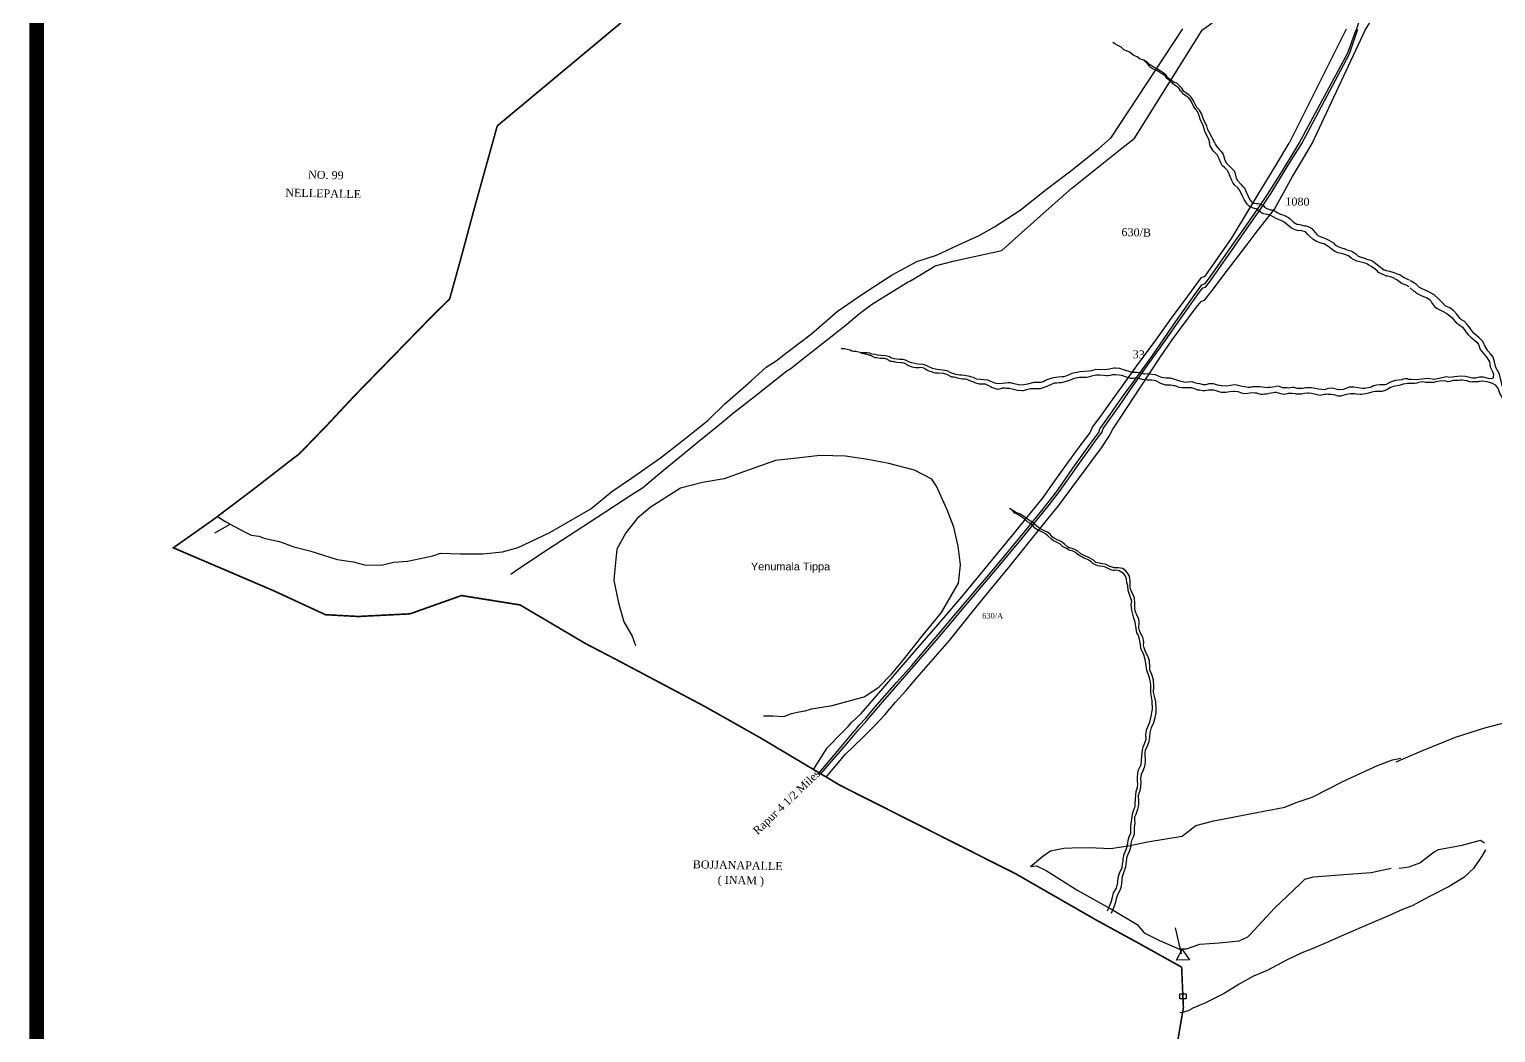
# Model space of a CAD drawing. Header units: feet. Extents: x 349593 to 350015, y 1571769 to 1572365.
# Drawn here: x 349593.1 to 349742.9, y 1571869.9 to 1571972.4 of the extents above; entities that cross this region are included whole.
import ezdxf

# ---------------------------------------------------------------- set-up
doc = ezdxf.new("R2010")
doc.units = ezdxf.units.FT
doc.header["$LTSCALE"] = 15
doc.header["$MEASUREMENT"] = 0
for name, color, linetype in [('CARTTRACK', 6, 'Continuous'), ('PLATS', 6, 'Continuous'), ('PLOTNO', 7, 'Continuous'), ('STREAM', 4, 'Continuous'), ('text', 7, 'Continuous'), ('VILLAGE BOUNDRY', 7, 'Continuous')]:
    doc.layers.add(name, color=color, linetype=linetype)
doc.styles.add('ARIAL', font='ARIAL.TTF')
doc.styles.get("Standard").update_dxf_attribs({"font": 'TIMES.TTF'})

msp = doc.modelspace()

# ---------------------------------------------------------------- linework, layer by layer
at = {"lineweight": -3, "const_width": 1.5}
msp.add_lwpolyline([(349593.84, 1572363.79), (349593.84, 1571769.79), (350013.84, 1571769.79), (350013.84, 1572363.79)], close=True, dxfattribs=at)
at = {"layer": 'CARTTRACK', "extrusion": (-3.55122e-05, 6.11968e-05, 1), "elevation": 82.8}
for points in [[(349738.95, 1572003.77), (349738.64, 1572003.11), (349738.03, 1572001.6), (349737.28, 1572000.04), (349736.22, 1571997.73), (349735.47, 1571995.93), (349734.48, 1571993.67), (349733.7, 1571991.85), (349733.11, 1571990.18), (349732.86, 1571989.32), (349732.55, 1571987.81), (349732.18, 1571985.68), (349731.8, 1571983.52), (349731.44, 1571981.7), (349731.16, 1571980.44), (349730.71, 1571979.07), (349730.1, 1571976.89), (349729.38, 1571974.71), (349728.61, 1571972.36)], [(349612.31, 1571922.62), (349613.07, 1571922.13), (349613.61, 1571921.82), (349615.05, 1571921.06), (349615.74, 1571920.7), (349616.52, 1571920.59), (349617.16, 1571920.38), (349618.65, 1571920.06), (349620.1, 1571919.53), (349621.73, 1571919.1), (349624.52, 1571918.22), (349626.17, 1571917.97), (349627.32, 1571917.68), (349629.01, 1571917.65), (349630.31, 1571917.95), (349631.71, 1571918.06), (349634.29, 1571918.61), (349635.08, 1571918.86), (349637.1, 1571918.8), (349639.41, 1571918.79), (349641.43, 1571918.99), (349643.03, 1571919.46), (349646.26, 1571920.98), (349650.43, 1571923.39), (349652.58, 1571925.16), (349654.6, 1571926.55), (349657.55, 1571928.6), (349660.16, 1571930.66), (349662.43, 1571932.46), (349664.13, 1571934.12), (349666.8, 1571936.49), (349668.35, 1571937.87), (349669.36, 1571938.53), (349670.45, 1571939.38), (349672.96, 1571941.28), (349675.61, 1571943.57), (349678.22, 1571945.36), (349681.22, 1571947.3), (349683.74, 1571948.68), (349685.73, 1571949.34), (349687.85, 1571950.32), (349690.1, 1571951.35), (349691.68, 1571952.22), (349694.29, 1571953.93), (349696.96, 1571956.05), (349699.48, 1571957.93), (349702.31, 1571960.23), (349703.51, 1571961.27)], [(349673.76, 1571896.42), (349675.63, 1571898.64), (349677.34, 1571900.69), (349677.6, 1571901), (349677.85, 1571901.3), (349678.51, 1571902.01), (349679.48, 1571903.16), (349681.68, 1571905.69), (349683.22, 1571907.39), (349684.49, 1571908.88), (349686.12, 1571910.79), (349687.72, 1571912.69), (349690.87, 1571916.43), (349692.47, 1571918.31), (349694.74, 1571921.04), (349696.37, 1571923.05), (349697.65, 1571924.68), (349698.09, 1571925.28), (349699.66, 1571927.54), (349701.58, 1571930.2), (349702.31, 1571931.21), (349702.42, 1571931.57), (349703.24, 1571932.71), (349704.64, 1571934.71), (349705.77, 1571936.26), (349707.74, 1571938.96), (349709.89, 1571942.12), (349710.68, 1571943.24), (349712.14, 1571945.3), (349712.86, 1571946.3), (349713.2, 1571946.42), (349713.54, 1571946.88), (349714.19, 1571947.82), (349715.84, 1571950.16), (349717.39, 1571952.38), (349718.56, 1571954.06), (349719.55, 1571955.51), (349721.02, 1571957.84), (349722.35, 1571960.03), (349722.79, 1571960.76)], [(349673.94, 1571896.31), (349675.9, 1571898.59), (349676.75, 1571899.6), (349677.79, 1571900.8), (349678.63, 1571901.76), (349680.23, 1571903.63), (349681.39, 1571904.98), (349683.66, 1571907.6), (349685.7, 1571909.96), (349687.71, 1571912.32), (349688.37, 1571913.11), (349689.39, 1571914.31), (349691.99, 1571917.38), (349694.38, 1571920.26), (349697.29, 1571923.85), (349698.29, 1571925.18), (349699.46, 1571926.82), (349700.34, 1571928.06), (349702.17, 1571930.59), (349702.62, 1571931.21), (349702.77, 1571931.62), (349704.39, 1571933.89), (349705.8, 1571935.92), (349707.51, 1571938.35), (349708.49, 1571939.71), (349709.54, 1571941.22), (349711.09, 1571943.39), (349712.69, 1571945.66), (349712.93, 1571945.97), (349713.23, 1571946.06), (349713.61, 1571946.58), (349715.28, 1571948.96), (349716.1, 1571950.12), (349716.92, 1571951.29), (349718.83, 1571954.02), (349719.91, 1571955.67), (349721.84, 1571958.81), (349723.07, 1571960.74)], [(349668.07, 1571902.26), (349669.01, 1571902.24), (349670.14, 1571902.16), (349670.92, 1571902.47), (349671.72, 1571902.64), (349672.33, 1571902.77), (349672.96, 1571902.95), (349675.1, 1571903.3), (349677.71, 1571904), (349678.35, 1571904.17), (349679.84, 1571905.16), (349681.15, 1571906.51), (349682.35, 1571907.92), (349684.26, 1571910.34), (349686.25, 1571912.8), (349687.99, 1571915.79), (349688.2, 1571917.67), (349687.97, 1571919.57), (349687.53, 1571921.51), (349686.83, 1571923.3), (349685.74, 1571925.72), (349685.26, 1571926.42), (349683.49, 1571927.34), (349680.88, 1571928.02), (349678.74, 1571928.45), (349676.46, 1571928.77), (349673.85, 1571928.86), (349670.88, 1571928.52), (349669.31, 1571928.34), (349666.14, 1571927.21), (349664.07, 1571926.48), (349661.84, 1571926.09), (349659.61, 1571925.51), (349656.51, 1571923.55), (349655.18, 1571922.42), (349654.02, 1571920.94), (349653.09, 1571919.28), (349652.89, 1571917.24), (349652.77, 1571916.06), (349653.27, 1571913.8), (349653.81, 1571911.84), (349654.66, 1571910.37), (349654.99, 1571909.43)], [(349732.71, 1571897.55), (349735.31, 1571898.67), (349738.76, 1571900.05), (349741.74, 1571901.02), (349744.61, 1571901.78), (349748.6, 1571902.76), (349751.98, 1571903.59), (349754.73, 1571904.03), (349760.53, 1571904.99), (349763.92, 1571905.67), (349768.6, 1571906.53), (349771.38, 1571907.04), (349775.58, 1571907.57), (349778.7, 1571907.79), (349779.17, 1571907.82), (349780.82, 1571908.77), (349782.99, 1571911.31), (349783.52, 1571911.6), (349784.23, 1571911.82), (349785.62, 1571912.95), (349786.8, 1571913.49), (349787.56, 1571913.62), (349788.6, 1571913.78), (349789.82, 1571914.49), (349790.3, 1571915.09), (349792.25, 1571916.21), (349793.89, 1571916.41), (349795.13, 1571916.72), (349797.38, 1571917.48), (349799.17, 1571917.13), (349801.65, 1571916.63), (349803.24, 1571916.33), (349803.79, 1571916.34), (349804.22, 1571916.61), (349804.68, 1571917.62), (349805.55, 1571922.02), (349806.15, 1571925.65), (349806.19, 1571925.88)], [(349612.04, 1571920.95), (349613.61, 1571921.82)], [(349695.33, 1571886.86), (349696.62, 1571887.91), (349697.38, 1571888.45), (349698.76, 1571888.72), (349699.56, 1571888.74), (349701.35, 1571888.8), (349703.53, 1571888.68), (349705.35, 1571888.95), (349707.29, 1571889.36), (349710.82, 1571889.96), (349712.23, 1571891.03), (349714.07, 1571891.51), (349718.47, 1571892.37), (349721.33, 1571892.92), (349722.49, 1571893.4), (349724.12, 1571893.93), (349727.39, 1571895.6), (349730.8, 1571897.17), (349732.33, 1571897.76), (349733.16, 1571897.91)], [(349733, 1571886.67), (349734.03, 1571886.8), (349735.11, 1571887.23), (349736.56, 1571888.35), (349737.03, 1571888.59), (349739.42, 1571889.02), (349741.29, 1571889.52), (349741.72, 1571889.26)], [(349695.33, 1571886.86), (349695.96, 1571886.91), (349696.93, 1571886.42), (349700.18, 1571884.4), (349703.78, 1571882.38), (349706.24, 1571880.92), (349706.97, 1571880.06), (349708.52, 1571879.27), (349710.48, 1571878.43), (349711.27, 1571878.42), (349712.65, 1571878.92), (349714.63, 1571879.04), (349716.66, 1571879.26), (349717.55, 1571879.65), (349717.78, 1571879.88), (349720.28, 1571882.6), (349722.93, 1571885.11), (349723.38, 1571885.55), (349724.26, 1571885.78), (349727.78, 1571886.05), (349730.14, 1571886.22), (349732.18, 1571886.67)]]:
    msp.add_lwpolyline(points, dxfattribs=at)
at = {"layer": 'CARTTRACK', "elevation": -0.98}
for points in [[(349710.87, 1571972.45), (349703.51, 1571961.27)], [(349722.79, 1571960.76), (349727.75, 1571970), (349728.61, 1571972.37)], [(349723.07, 1571960.74), (349727.92, 1571969.92), (349728.79, 1571972.41)]]:
    msp.add_lwpolyline(points, dxfattribs=at)
at = {"layer": 'CARTTRACK', "extrusion": (-3.73925e-05, -1.03569e-05, 1), "elevation": -30.33}
msp.add_lwpolyline([(349741.81, 1571888.54), (349741.43, 1571887.89), (349740.58, 1571886.64), (349739.6, 1571885.73), (349738.09, 1571884.8), (349736.11, 1571883.79), (349734.32, 1571882.83), (349733.33, 1571882.45), (349731.92, 1571881.82), (349729.83, 1571880.92), (349727.63, 1571879.98), (349725.54, 1571879.06), (349724.12, 1571878.43), (349723.07, 1571878.03), (349721.5, 1571877.26), (349719.5, 1571876.23), (349718.11, 1571875.63), (349716.66, 1571874.81), (349715.13, 1571873.86), (349713.23, 1571872.91), (349711.93, 1571872.36), (349711.46, 1571872.11), (349710.77, 1571871.9), (349710.61, 1571871.92)], dxfattribs=at)
at = {"layer": 'PLATS', "color": 0, "extrusion": (-3.55122e-05, 6.11968e-05, 1), "elevation": 82.8}
for points in [[(349712.84, 1571972.32), (349713.61, 1571972.86), (349716.16, 1571974.85), (349719.6, 1571976.12), (349720.43, 1571976.63), (349721.98, 1571978.56), (349724.69, 1571981.65), (349726.35, 1571983.63), (349727.23, 1571984.69), (349728.57, 1571986.35), (349728.96, 1571986.83), (349729.62, 1571987.97), (349729.81, 1571989.23), (349729.52, 1571990.81), (349729.15, 1571992.49), (349728.85, 1571993.93), (349728.32, 1571996.18), (349727.89, 1571998.04), (349724.58, 1571998.09), (349723.43, 1571998.09), (349720.15, 1571997.44), (349719.7, 1571997.24), (349717.8, 1571996.92), (349713.54, 1571997.87), (349709.24, 1571998.89), (349709.86, 1572000.04), (349710.88, 1572002.07), (349711.67, 1572003.6), (349711.53, 1572004.02), (349712.51, 1572005.85), (349713.5, 1572007.86), (349714.39, 1572009.66), (349715.09, 1572011.18), (349716.42, 1572013.98), (349717.35, 1572015.88), (349719.08, 1572019.53), (349720.16, 1572022.03), (349720.46, 1572024.46), (349720.66, 1572026.73), (349720.87, 1572028.86), (349720.29, 1572030.05), (349720.08, 1572030.28), (349719.16, 1572032.52), (349716.97, 1572033.95), (349717.23, 1572034.54), (349713.07, 1572036.09), (349712.15, 1572036.55), (349709.55, 1572037.61), (349706.22, 1572038.91), (349702.56, 1572038.3), (349698.79, 1572037.67), (349694.03, 1572036.22), (349693.8, 1572035.91), (349691.75, 1572035.31), (349691.47, 1572035.29)], [(349729.56, 1571972.4), (349729.95, 1571972.98), (349730.53, 1571975.08), (349731.59, 1571978.75), (349732.23, 1571981.01), (349732.76, 1571983.34), (349733.37, 1571986.09), (349733.99, 1571989.3), (349734.66, 1571991.63), (349735.21, 1571993.52), (349735.87, 1571995.65), (349736.01, 1571996.11), (349736.63, 1571997.46), (349738.03, 1572000.56), (349738.53, 1572001.61), (349738.85, 1572002.48)], [(349642.25, 1571916.71), (349642.64, 1571917), (349645.33, 1571918.8), (349650.99, 1571922.49), (349654.61, 1571924.86), (349655.71, 1571925.56), (349657.25, 1571926.85), (349661.43, 1571930.27), (349663.79, 1571932.2), (349665.01, 1571933.2), (349667.14, 1571934.89), (349670.44, 1571937.52), (349670.86, 1571937.73), (349671.62, 1571938.34), (349675.08, 1571941.07), (349676.54, 1571942.24), (349677.88, 1571943.35), (349679.09, 1571944.29), (349681.18, 1571945.59), (349682.86, 1571946.61), (349683.03, 1571946.67), (349683.44, 1571946.91), (349685.6, 1571948.25), (349687.59, 1571948.74), (349692.42, 1571949.79), (349694.11, 1571951.32), (349697.26, 1571954.12), (349699.57, 1571956.16), (349704.49, 1571960.11), (349705.9, 1571961.23)]]:
    msp.add_lwpolyline(points, dxfattribs=at)
at = {"layer": 'PLATS', "color": 0, "elevation": -0.98}
for points in [[(349712.84, 1571972.32), (349705.9, 1571961.23)], [(349727.57, 1571972.43), (349721.78, 1571960.78)], [(349724.11, 1571960.75), (349729.56, 1571972.4)]]:
    msp.add_lwpolyline(points, dxfattribs=at)
at = {"layer": 'PLOTNO', "color": 0, "extrusion": (-3.55122e-05, 6.11968e-05, 1), "elevation": 82.8}
for points in [[(349673.19, 1571896.76), (349674.58, 1571898.99), (349676.02, 1571900.45), (349676.71, 1571901.15), (349677.07, 1571901.55), (349678.04, 1571902.48), (349680.07, 1571904.81), (349683.59, 1571908.93), (349685.66, 1571911.29), (349688.32, 1571914.41), (349693.42, 1571920.58), (349696.66, 1571924.58), (349697.67, 1571926.03), (349699.23, 1571928.2), (349700.53, 1571929.98), (349701.39, 1571931.14), (349701.67, 1571931.73), (349702.44, 1571932.75), (349703.44, 1571934.18), (349705.25, 1571936.69), (349706.22, 1571938.02), (349708.14, 1571940.63), (349709.76, 1571942.9), (349711.03, 1571944.64), (349712.81, 1571947.04), (349713.17, 1571947.19), (349714.15, 1571948.54), (349715.89, 1571951.04), (349717.03, 1571952.93), (349718.52, 1571955.43), (349720.41, 1571958.5), (349721.78, 1571960.78)], [(349674.48, 1571895.99), (349676.42, 1571898.28), (349678.26, 1571900.08), (349678.76, 1571900.59), (349679.49, 1571901.29), (349680.48, 1571902.36), (349681.56, 1571903.64), (349682.61, 1571904.8), (349683.74, 1571906.13), (349685.89, 1571908.59), (349687.07, 1571909.95), (349688.81, 1571912.11), (349690.37, 1571914.06), (349693.24, 1571917.54), (349694.78, 1571919.46), (349696.85, 1571922.04), (349698.22, 1571923.7), (349700.92, 1571927.39), (349702.59, 1571929.64), (349703.38, 1571930.81), (349703.77, 1571931.54), (349704.5, 1571932.66), (349706.57, 1571935.83), (349708.54, 1571938.84), (349709.8, 1571940.66), (349712.28, 1571943.98), (349712.77, 1571944.58), (349713.15, 1571944.76), (349713.9, 1571945.73), (349715.48, 1571947.79), (349717.37, 1571950.29), (349718.29, 1571951.49), (349720.25, 1571954.04), (349722.11, 1571957.35), (349723.12, 1571959.08), (349724.11, 1571960.75)]]:
    msp.add_lwpolyline(points, dxfattribs=at)
at = {"layer": 'STREAM', "extrusion": (-3.55122e-05, 6.11968e-05, 1), "elevation": 82.8}
for points in [[(349714.17, 1571960.81), (349714.17, 1571960.81), (349713.59, 1571961.89), (349713.47, 1571962.12), (349713.34, 1571962.55), (349713.07, 1571963.05), (349712.95, 1571963.38), (349712.84, 1571963.75), (349712.61, 1571964.16), (349712.35, 1571964.42), (349712.17, 1571964.76), (349711.97, 1571965.18), (349711.76, 1571965.49), (349711.55, 1571965.68), (349711.2, 1571965.9), (349711.02, 1571966.05), (349710.81, 1571966.39), (349710.53, 1571966.68), (349710.29, 1571966.89), (349710.02, 1571966.97), (349709.66, 1571967.25), (349709.32, 1571967.54), (349709.19, 1571967.72), (349708.88, 1571967.97), (349708.4, 1571968.29), (349707.89, 1571968.56), (349707.61, 1571968.73), (349707.29, 1571969.02), (349706.93, 1571969.25), (349706.78, 1571969.28), (349706.55, 1571969.37), (349706.24, 1571969.6), (349705.91, 1571969.73), (349705.62, 1571969.94), (349705.45, 1571970.07), (349705.16, 1571970.21), (349704.88, 1571970.31), (349704.68, 1571970.5), (349704.59, 1571970.6), (349704.26, 1571970.77), (349704.01, 1571970.88), (349703.77, 1571971.06)], [(349706.93, 1571969.25), (349707.29, 1571968.88), (349707.47, 1571968.64), (349707.56, 1571968.55), (349707.77, 1571968.44), (349707.89, 1571968.37), (349708.12, 1571968.29), (349708.52, 1571968.06), (349708.63, 1571967.97), (349708.84, 1571967.85), (349708.98, 1571967.74), (349709.15, 1571967.51), (349709.43, 1571967.27), (349709.59, 1571967.14), (349709.86, 1571966.91), (349710.22, 1571966.64), (349710.32, 1571966.55), (349710.41, 1571966.47), (349710.61, 1571966.2), (349710.72, 1571966.09), (349710.78, 1571965.97), (349710.86, 1571965.87), (349711.11, 1571965.7), (349711.23, 1571965.61), (349711.31, 1571965.56), (349711.4, 1571965.47), (349711.63, 1571965.24), (349711.84, 1571964.83), (349712.04, 1571964.46), (349712.43, 1571963.91), (349712.55, 1571963.6), (349712.68, 1571963.14), (349712.91, 1571962.73), (349713.1, 1571962.04), (349713.24, 1571961.74), (349713.54, 1571961.23), (349713.61, 1571960.84)], [(349734.03, 1571946.1), (349733.7, 1571946.27), (349733.44, 1571946.36), (349733.32, 1571946.39), (349733.18, 1571946.5), (349732.76, 1571946.81), (349732.33, 1571947.03), (349732.13, 1571947.1), (349731.97, 1571947.13), (349731.84, 1571947.17), (349731.7, 1571947.19), (349731.5, 1571947.27), (349731.25, 1571947.37), (349730.89, 1571947.56), (349730.77, 1571947.7), (349730.5, 1571947.93), (349730.14, 1571948.16), (349729.9, 1571948.31), (349729.77, 1571948.42), (349729.44, 1571948.54), (349729.13, 1571948.61), (349728.68, 1571948.7), (349728.33, 1571948.87), (349728.09, 1571949.02), (349727.82, 1571949.25), (349727.66, 1571949.33), (349727.34, 1571949.43), (349727.06, 1571949.48), (349726.74, 1571949.57), (349726.46, 1571949.71), (349726.19, 1571949.86), (349725.82, 1571950.19), (349725.48, 1571950.39), (349725.34, 1571950.48), (349725.13, 1571950.53), (349724.92, 1571950.59), (349724.54, 1571950.71), (349724.17, 1571950.97), (349723.88, 1571951.23), (349723.66, 1571951.45), (349723.42, 1571951.7), (349722.92, 1571951.83), (349722.73, 1571951.82), (349722.39, 1571951.9), (349721.99, 1571952.08), (349721.26, 1571952.69), (349720.96, 1571952.86), (349720.56, 1571953.01), (349720.07, 1571953.28), (349719.84, 1571953.4), (349719.5, 1571953.49), (349719.17, 1571953.56), (349718.97, 1571953.63), (349718.81, 1571953.77), (349718.54, 1571953.96), (349718.35, 1571954.05), (349718.09, 1571954.14), (349717.94, 1571954.18), (349717.7, 1571954.31), (349717.48, 1571954.53), (349717.17, 1571955.01), (349717, 1571955.34), (349716.74, 1571955.94), (349716.52, 1571956.21), (349716.2, 1571956.48), (349716.04, 1571956.68), (349715.92, 1571956.96), (349715.56, 1571957.78), (349715.48, 1571957.98), (349715.15, 1571958.27), (349714.93, 1571958.48), (349714.77, 1571958.76), (349714.62, 1571959.18), (349714.42, 1571959.58), (349714.13, 1571959.86), (349714, 1571959.99), (349713.71, 1571960.5), (349713.61, 1571960.84)], [(349714.17, 1571960.81), (349714.19, 1571960.68), (349714.35, 1571960.45), (349714.66, 1571960.1), (349714.79, 1571959.95), (349715.01, 1571959.64), (349715.18, 1571959.05), (349715.38, 1571958.72), (349715.85, 1571958.25), (349716.15, 1571957.93), (349716.21, 1571957.76), (349716.36, 1571957.2), (349716.48, 1571956.94), (349716.86, 1571956.54), (349716.97, 1571956.41), (349717.13, 1571956.28), (349717.19, 1571956.19), (349717.29, 1571955.92), (349717.76, 1571954.97), (349718, 1571954.71), (349718.17, 1571954.63), (349718.42, 1571954.6), (349718.55, 1571954.59), (349718.74, 1571954.56), (349718.94, 1571954.52), (349719.14, 1571954.37), (349719.28, 1571954.2), (349719.48, 1571954.1), (349719.87, 1571953.96), (349720.02, 1571953.95), (349720.16, 1571953.92), (349720.29, 1571953.85), (349720.4, 1571953.78), (349720.54, 1571953.69), (349720.88, 1571953.51), (349721.31, 1571953.38), (349721.49, 1571953.27), (349721.68, 1571953.16), (349721.85, 1571953.04), (349722.22, 1571952.7), (349722.55, 1571952.51), (349722.65, 1571952.48), (349722.85, 1571952.45), (349723.34, 1571952.34), (349723.5, 1571952.32), (349723.71, 1571952.24), (349723.85, 1571952.19), (349723.98, 1571952.11), (349724.08, 1571952.04), (349724.26, 1571951.86), (349724.6, 1571951.43), (349724.7, 1571951.35), (349725.28, 1571951.11), (349725.4, 1571951.06), (349725.82, 1571950.85), (349726.3, 1571950.57), (349726.41, 1571950.45), (349726.57, 1571950.32), (349726.69, 1571950.26), (349726.82, 1571950.17), (349727.21, 1571950.03), (349727.38, 1571950), (349727.65, 1571949.88), (349728.12, 1571949.72), (349728.26, 1571949.67), (349728.38, 1571949.61), (349728.57, 1571949.46), (349728.82, 1571949.24), (349728.93, 1571949.18), (349729.45, 1571949.01), (349729.71, 1571948.92), (349729.96, 1571948.85), (349730.16, 1571948.79), (349730.3, 1571948.72), (349730.63, 1571948.49), (349731.1, 1571948.11), (349731.31, 1571947.94), (349731.47, 1571947.84), (349731.53, 1571947.81), (349731.68, 1571947.75), (349731.85, 1571947.72), (349732, 1571947.68), (349732.35, 1571947.58), (349732.74, 1571947.45), (349732.9, 1571947.38), (349733.03, 1571947.34), (349733.16, 1571947.27), (349733.34, 1571947.16), (349733.5, 1571947.05), (349733.92, 1571946.85), (349734.03, 1571946.8)], [(349790.73, 1571912.22), (349790.62, 1571911.97), (349790.4, 1571911.94), (349790.12, 1571912.05), (349789.99, 1571912.25), (349789.87, 1571912.41), (349789.68, 1571912.55), (349789.52, 1571912.61), (349789.32, 1571912.71), (349789.17, 1571912.98), (349788.93, 1571913.22), (349788.76, 1571913.34), (349788.56, 1571913.41), (349788.38, 1571913.46), (349788.22, 1571913.63), (349787.89, 1571913.99), (349787.68, 1571914.25), (349787.38, 1571914.47), (349787.13, 1571914.59), (349786.89, 1571914.69), (349786.63, 1571914.99), (349786.23, 1571915.65), (349785.94, 1571915.95), (349785.68, 1571916.12), (349785.47, 1571916.21), (349785.18, 1571916.41), (349785.1, 1571916.5), (349784.75, 1571916.76), (349784.3, 1571916.92), (349783.79, 1571917.07), (349783.22, 1571917.39), (349782.8, 1571917.6), (349782.23, 1571917.74), (349781.83, 1571917.72), (349781.47, 1571917.8), (349780.92, 1571918.03), (349780.48, 1571918.16), (349780.09, 1571918.17), (349779.66, 1571918.08), (349779.31, 1571917.98), (349778.82, 1571917.93), (349778.32, 1571917.97), (349778.01, 1571917.91), (349777.61, 1571917.84), (349777.1, 1571917.58), (349776.54, 1571917.34), (349775.97, 1571917.14), (349775.58, 1571916.9), (349775.13, 1571916.63), (349774.92, 1571916.45), (349774.26, 1571916.22), (349773.37, 1571915.87), (349772.97, 1571915.74), (349772.5, 1571915.79), (349771.75, 1571915.63), (349771.47, 1571915.59), (349770.95, 1571915.83), (349770.54, 1571916.2), (349770.26, 1571916.43), (349770.05, 1571916.59), (349769.76, 1571916.69), (349769.6, 1571916.81), (349769.3, 1571917.13), (349769.02, 1571917.3), (349768.73, 1571917.62), (349768.51, 1571917.97), (349768.17, 1571918.15), (349767.72, 1571918.38), (349767.26, 1571918.65), (349766.81, 1571919.14), (349766.55, 1571919.3), (349766.25, 1571919.5), (349765.64, 1571919.68), (349765.39, 1571919.85), (349764.94, 1571920.23), (349764.66, 1571920.47), (349764.25, 1571920.56), (349763.77, 1571920.69), (349763.5, 1571920.79), (349763.18, 1571921.02), (349762.84, 1571921.26), (349762.5, 1571921.44), (349762.24, 1571921.51), (349761.72, 1571921.69), (349761.29, 1571921.78), (349760.81, 1571921.87), (349760.43, 1571922.01), (349760.07, 1571922.17), (349759.6, 1571922.26), (349759.13, 1571922.34), (349758.77, 1571922.47), (349758.14, 1571922.88), (349757.79, 1571922.99), (349757.42, 1571923.03), (349756.97, 1571923.05), (349756.36, 1571923.3), (349755.94, 1571923.55), (349755.56, 1571923.76), (349755.03, 1571923.92), (349754.49, 1571923.97), (349754.07, 1571924.05), (349753.62, 1571924.26), (349753.26, 1571924.42), (349752.7, 1571924.47), (349752.3, 1571924.53), (349751.96, 1571924.74), (349751.52, 1571925.09), (349751.19, 1571925.28), (349750.73, 1571925.46), (349750.39, 1571925.52), (349750.04, 1571925.67), (349749.78, 1571925.89), (349749.58, 1571926.16), (349749.25, 1571926.34), (349748.91, 1571926.56), (349748.56, 1571926.79), (349748.26, 1571927.14), (349748.02, 1571927.34), (349747.65, 1571927.66), (349747.35, 1571927.88), (349747.18, 1571928.02), (349747.04, 1571928.27), (349746.82, 1571928.95), (349746.63, 1571929.53), (349746.38, 1571929.98), (349746.02, 1571930.52), (349745.88, 1571930.85), (349745.71, 1571931.63), (349745.38, 1571932.32), (349745.07, 1571932.69), (349744.97, 1571932.96), (349744.78, 1571933.65), (349744.57, 1571934.16), (349744.3, 1571934.6), (349743.99, 1571934.9), (349743.75, 1571935.34), (349743.56, 1571935.91), (349743.34, 1571936.67), (349743.24, 1571937.16), (349743.04, 1571937.55), (349742.88, 1571937.85), (349742.74, 1571938.41), (349742.61, 1571938.89), (349742.32, 1571939.24), (349742.05, 1571939.56), (349741.75, 1571940.07), (349741.55, 1571940.49), (349741.17, 1571940.86), (349740.65, 1571941.31), (349740.41, 1571941.59), (349740.26, 1571941.86), (349739.94, 1571942.24), (349739.63, 1571942.58), (349739.37, 1571942.73), (349739.24, 1571942.86), (349738.86, 1571943.33), (349738.6, 1571943.65), (349738.17, 1571943.94), (349737.69, 1571944.16), (349737.41, 1571944.45), (349736.97, 1571944.91), (349736.58, 1571945.27), (349735.89, 1571945.66), (349735.4, 1571945.84), (349735.08, 1571946.01), (349734.77, 1571946.33), (349734.22, 1571946.66), (349734.11, 1571946.71)], [(349734.11, 1571946), (349734.51, 1571945.66), (349734.59, 1571945.61), (349734.77, 1571945.43), (349735.23, 1571945.21), (349735.65, 1571945.04), (349735.79, 1571945.01), (349736.15, 1571944.77), (349736.3, 1571944.49), (349736.61, 1571944.08), (349736.89, 1571943.86), (349737.44, 1571943.61), (349737.88, 1571943.38), (349738.37, 1571942.94), (349738.85, 1571942.38), (349739.11, 1571942.23), (349739.47, 1571941.97), (349740, 1571941.21), (349740.32, 1571940.93), (349740.92, 1571940.42), (349741.09, 1571940.18), (349741.28, 1571939.7), (349741.96, 1571938.88), (349742.21, 1571938.43), (349742.31, 1571937.91), (349742.54, 1571937.42), (349742.63, 1571937.16), (349742.6, 1571936.83), (349742.55, 1571936.72), (349742.41, 1571936.69), (349742.08, 1571936.72), (349741.61, 1571936.84), (349741.22, 1571936.85), (349740.78, 1571936.74), (349740.49, 1571936.77), (349739.78, 1571936.92), (349739.27, 1571936.97), (349738.66, 1571936.88), (349738.18, 1571936.82), (349737.81, 1571936.9), (349737.09, 1571936.72), (349736.57, 1571936.63), (349735.93, 1571936.72), (349735.32, 1571936.66), (349734.82, 1571936.59), (349734.23, 1571936.61), (349733.9, 1571936.61)], [(349733.89, 1571936.67), (349733.57, 1571936.68), (349733.4, 1571936.64), (349733.26, 1571936.57), (349732.95, 1571936.54), (349732.6, 1571936.5), (349732.12, 1571936.36), (349731.76, 1571936.18), (349731.7, 1571936.12), (349731.54, 1571936.07), (349731.44, 1571936.06), (349731.04, 1571936.06), (349730.7, 1571936.03), (349730.55, 1571936.02), (349730.39, 1571935.96), (349730.2, 1571935.88), (349730.01, 1571935.81), (349729.83, 1571935.77), (349729.62, 1571935.73), (349729.48, 1571935.71), (349729.24, 1571935.69), (349728.8, 1571935.76), (349728.37, 1571935.84), (349728.1, 1571935.85), (349727.9, 1571935.82), (349727.33, 1571935.61), (349726.8, 1571935.57), (349726.55, 1571935.62), (349726.33, 1571935.7), (349726.01, 1571935.72), (349725.83, 1571935.71), (349725.64, 1571935.65), (349725.37, 1571935.57), (349725.1, 1571935.59), (349724.8, 1571935.62), (349724.03, 1571935.77), (349723.72, 1571935.77), (349723.46, 1571935.77), (349723.14, 1571935.69), (349722.79, 1571935.69), (349722.59, 1571935.71), (349722.29, 1571935.79), (349722.09, 1571935.81), (349721.87, 1571935.77), (349721.73, 1571935.74), (349721.54, 1571935.75), (349721.09, 1571935.78), (349720.77, 1571935.89), (349720.62, 1571935.92), (349720.31, 1571935.88), (349720.07, 1571935.82), (349719.81, 1571935.8), (349719.64, 1571935.8), (349719.51, 1571935.78), (349719.27, 1571935.79), (349718.81, 1571935.86), (349718.68, 1571935.88), (349718.24, 1571935.88), (349717.97, 1571935.86), (349717.82, 1571935.81), (349717.58, 1571935.79), (349716.95, 1571935.89), (349716.42, 1571936.05), (349716.16, 1571936.06), (349715.76, 1571936.01), (349715.39, 1571935.94), (349714.85, 1571935.96), (349714.45, 1571936.03), (349714.02, 1571936.18), (349713.57, 1571936.19), (349713.25, 1571936.08), (349713.02, 1571936.06), (349712.63, 1571936.16), (349712.38, 1571936.22), (349712.12, 1571936.29), (349711.85, 1571936.37), (349711.38, 1571936.33), (349711.24, 1571936.3), (349710.99, 1571936.35), (349710.6, 1571936.45), (349710, 1571936.66), (349709.63, 1571936.74), (349709.46, 1571936.74), (349709.16, 1571936.76), (349708.96, 1571936.79), (349708.72, 1571936.83), (349708.11, 1571937.08), (349707.75, 1571937.13), (349707.26, 1571937.2), (349706.99, 1571937.15), (349706.62, 1571937.27), (349706.22, 1571937.33), (349705.76, 1571937.33), (349705.43, 1571937.45), (349704.83, 1571937.62), (349704.46, 1571937.74), (349704.03, 1571937.77), (349703.86, 1571937.77), (349703.41, 1571937.68), (349703.16, 1571937.63), (349702.86, 1571937.62), (349702.01, 1571937.64), (349701.59, 1571937.51), (349701.27, 1571937.48), (349700.42, 1571937.4), (349699.58, 1571937.23), (349699.11, 1571937.04), (349698.94, 1571936.96), (349698.7, 1571936.9), (349698.54, 1571936.88), (349698.18, 1571936.85), (349697.71, 1571936.79), (349697.22, 1571936.64), (349697.01, 1571936.6), (349696.86, 1571936.52), (349696.71, 1571936.43), (349696.42, 1571936.31), (349696.08, 1571936.31), (349695.68, 1571936.3), (349695.05, 1571936.13), (349694.68, 1571936.07), (349694.24, 1571936.04), (349693.54, 1571936.2), (349693.3, 1571936.27), (349693.05, 1571936.29), (349692.84, 1571936.26), (349692.8, 1571936.26), (349692.12, 1571936.19), (349691.79, 1571936.2), (349691.3, 1571936.42), (349690.97, 1571936.56), (349690.62, 1571936.58), (349690.19, 1571936.62), (349689.83, 1571936.66), (349689.59, 1571936.79), (349689.15, 1571936.93), (349688.6, 1571937.02), (349688.34, 1571937.06), (349688.1, 1571937.07), (349687.91, 1571937.1), (349687.72, 1571937.13), (349687.6, 1571937.18), (349687.21, 1571937.31), (349686.84, 1571937.49), (349686.37, 1571937.58), (349685.8, 1571937.65), (349685.35, 1571937.73), (349684.75, 1571938.02), (349684.52, 1571938.12), (349684.35, 1571938.16), (349683.84, 1571938.2), (349683.53, 1571938.24), (349683.22, 1571938.32), (349682.97, 1571938.4), (349682.56, 1571938.59), (349682.3, 1571938.65), (349681.95, 1571938.66), (349681.69, 1571938.68), (349681.42, 1571938.74), (349681.08, 1571938.84), (349680.93, 1571938.93), (349680.53, 1571939.05), (349680.08, 1571939.08), (349679.72, 1571939.12), (349679.49, 1571939.16), (349679.15, 1571939.21), (349678.93, 1571939.3), (349678.64, 1571939.34), (349678.48, 1571939.34), (349678.2, 1571939.36), (349677.96, 1571939.37), (349677.65, 1571939.46), (349677.5, 1571939.47), (349677.26, 1571939.49), (349677.11, 1571939.53), (349676.94, 1571939.6), (349676.62, 1571939.7), (349676.35, 1571939.75), (349676.1, 1571939.75), (349676.02, 1571939.76)], [(349677.96, 1571939.37), (349678.11, 1571939.31), (349678.41, 1571939.25), (349678.53, 1571939.24), (349678.69, 1571939.22), (349678.91, 1571939.11), (349679, 1571939.1), (349679.25, 1571938.97), (349679.37, 1571938.9), (349679.43, 1571938.88), (349679.49, 1571938.86), (349679.57, 1571938.86), (349680.01, 1571938.8), (349680.1, 1571938.81), (349680.25, 1571938.8), (349680.34, 1571938.8), (349680.42, 1571938.79), (349680.49, 1571938.78), (349680.66, 1571938.72), (349680.99, 1571938.52), (349681.05, 1571938.5), (349681.15, 1571938.49), (349681.23, 1571938.48), (349681.36, 1571938.45), (349681.46, 1571938.44), (349681.57, 1571938.42), (349681.69, 1571938.4), (349682.11, 1571938.37), (349682.21, 1571938.36), (349682.39, 1571938.33), (349682.77, 1571938.13), (349682.87, 1571938.06), (349683.14, 1571937.94), (349683.23, 1571937.91), (349683.42, 1571937.87), (349683.62, 1571937.86), (349683.75, 1571937.85), (349683.85, 1571937.85), (349683.96, 1571937.86), (349684.15, 1571937.87), (349684.45, 1571937.81), (349684.55, 1571937.74), (349684.66, 1571937.66), (349684.84, 1571937.57), (349684.89, 1571937.53), (349685.06, 1571937.48), (349685.34, 1571937.39), (349685.45, 1571937.35), (349685.61, 1571937.31), (349685.72, 1571937.3), (349685.96, 1571937.3), (349686.42, 1571937.25), (349686.53, 1571937.22), (349686.65, 1571937.2), (349686.75, 1571937.17), (349686.91, 1571937.08), (349687.29, 1571936.9), (349687.39, 1571936.88), (349687.53, 1571936.88), (349687.67, 1571936.85), (349687.76, 1571936.81), (349687.86, 1571936.78), (349688.01, 1571936.74), (349688.4, 1571936.69), (349688.54, 1571936.69), (349688.68, 1571936.68), (349688.81, 1571936.65), (349688.92, 1571936.63), (349689.05, 1571936.56), (349689.58, 1571936.33), (349689.63, 1571936.32), (349689.86, 1571936.24), (349690, 1571936.2), (349690.1, 1571936.18), (349690.36, 1571936.17), (349690.59, 1571936.17), (349690.72, 1571936.16), (349690.86, 1571936.12), (349691.25, 1571935.91), (349691.36, 1571935.84), (349691.44, 1571935.81), (349691.58, 1571935.76), (349691.85, 1571935.65), (349691.95, 1571935.62), (349692.2, 1571935.65), (349692.4, 1571935.73), (349692.47, 1571935.75), (349692.62, 1571935.76), (349692.76, 1571935.75), (349692.9, 1571935.74), (349693, 1571935.73), (349693.1, 1571935.72), (349693.2, 1571935.72), (349694.03, 1571935.54), (349694.51, 1571935.51), (349694.62, 1571935.51), (349694.84, 1571935.57), (349695.33, 1571935.7), (349695.45, 1571935.71), (349695.6, 1571935.71), (349695.75, 1571935.7), (349696.37, 1571935.71), (349697.06, 1571935.94), (349697.56, 1571936.19), (349697.84, 1571936.28), (349698.05, 1571936.29), (349698.26, 1571936.3), (349698.38, 1571936.3), (349698.48, 1571936.31), (349698.65, 1571936.33), (349699.27, 1571936.5), (349699.85, 1571936.77), (349700.34, 1571936.85), (349700.55, 1571936.86), (349700.84, 1571936.85), (349700.99, 1571936.85), (349701.09, 1571936.84), (349701.51, 1571936.96), (349701.61, 1571936.99), (349701.76, 1571937.02), (349702.01, 1571937.09), (349702.21, 1571937.11), (349702.46, 1571937.11), (349703.11, 1571937.04), (349703.27, 1571937.02), (349703.51, 1571937.06), (349703.75, 1571937.13), (349704.05, 1571937.14), (349704.64, 1571937.05), (349705.11, 1571936.88), (349705.57, 1571936.76), (349705.7, 1571936.76), (349705.86, 1571936.77), (349706.05, 1571936.79), (349706.21, 1571936.79), (349706.39, 1571936.75), (349706.73, 1571936.66), (349707.26, 1571936.59), (349707.46, 1571936.59), (349707.6, 1571936.59), (349707.75, 1571936.57), (349707.99, 1571936.54), (349708.1, 1571936.52), (349708.18, 1571936.49), (349708.54, 1571936.28), (349708.58, 1571936.25), (349708.93, 1571936.14), (349709.03, 1571936.11), (349709.11, 1571936.09), (349709.37, 1571936.07), (349709.51, 1571936.09), (349709.67, 1571936.08), (349709.81, 1571936.04), (349709.99, 1571936.02), (349710.09, 1571936), (349710.28, 1571935.94), (349710.36, 1571935.9), (349710.5, 1571935.85), (349710.82, 1571935.8), (349710.92, 1571935.79), (349711.26, 1571935.81), (349711.36, 1571935.81), (349711.5, 1571935.81), (349711.61, 1571935.81), (349711.74, 1571935.79), (349711.83, 1571935.77), (349711.99, 1571935.72), (349712.4, 1571935.57), (349712.51, 1571935.56), (349712.65, 1571935.55), (349712.79, 1571935.52), (349712.9, 1571935.5), (349713.19, 1571935.48), (349713.54, 1571935.57), (349713.66, 1571935.57), (349713.89, 1571935.57), (349714.03, 1571935.56), (349714.28, 1571935.49), (349714.47, 1571935.44), (349714.69, 1571935.37), (349714.81, 1571935.34), (349715.05, 1571935.32), (349715.3, 1571935.33), (349715.71, 1571935.39), (349716.11, 1571935.44), (349716.2, 1571935.43), (349716.51, 1571935.38), (349716.88, 1571935.24), (349717.12, 1571935.19), (349717.55, 1571935.22), (349717.76, 1571935.26), (349717.94, 1571935.29), (349718.28, 1571935.27), (349718.44, 1571935.27), (349718.75, 1571935.14), (349718.87, 1571935.12), (349719.07, 1571935.13), (349719.27, 1571935.14), (349719.44, 1571935.17), (349719.71, 1571935.23), (349720.13, 1571935.3), (349720.28, 1571935.32), (349720.44, 1571935.31), (349720.55, 1571935.28), (349721.03, 1571935.14), (349721.3, 1571935.13), (349721.43, 1571935.15), (349721.58, 1571935.19), (349721.7, 1571935.22), (349721.86, 1571935.22), (349722.05, 1571935.22), (349722.39, 1571935.18), (349722.49, 1571935.15), (349722.75, 1571935.15), (349722.94, 1571935.16), (349723.01, 1571935.15), (349723.17, 1571935.19), (349723.33, 1571935.22), (349723.63, 1571935.26), (349723.82, 1571935.24), (349724.03, 1571935.22), (349724.32, 1571935.16), (349724.48, 1571935.13), (349724.58, 1571935.09), (349724.92, 1571935.03), (349725.2, 1571935.07), (349725.36, 1571935.12), (349725.47, 1571935.13), (349725.58, 1571935.14), (349725.76, 1571935.13), (349726.06, 1571935.12), (349726.33, 1571935.08), (349726.54, 1571935.03), (349726.64, 1571934.98), (349726.76, 1571934.95), (349726.9, 1571934.95), (349727, 1571934.95), (349727.09, 1571934.96), (349727.16, 1571934.97), (349727.67, 1571935.11), (349727.81, 1571935.14), (349727.98, 1571935.18), (349728.15, 1571935.19), (349728.3, 1571935.18), (349728.4, 1571935.18), (349728.48, 1571935.18), (349728.6, 1571935.17), (349729.02, 1571935.11), (349729.16, 1571935.11), (349729.34, 1571935.14), (349729.55, 1571935.18), (349729.89, 1571935.26), (349730.25, 1571935.35), (349730.53, 1571935.41), (349730.77, 1571935.44), (349730.91, 1571935.43), (349731.08, 1571935.41), (349731.21, 1571935.42), (349731.29, 1571935.44), (349731.46, 1571935.48), (349731.73, 1571935.61), (349731.83, 1571935.67), (349732.13, 1571935.82), (349732.26, 1571935.88), (349732.43, 1571935.94), (349732.81, 1571936.02), (349732.99, 1571936.05), (349733.12, 1571936.08), (349733.44, 1571936.16), (349733.67, 1571936.2), (349733.85, 1571936.24), (349733.9, 1571936.24)], [(349733.85, 1571936.24), (349734.59, 1571936.25), (349734.85, 1571936.28), (349735.01, 1571936.33), (349735.19, 1571936.37), (349735.37, 1571936.41), (349735.74, 1571936.35), (349736.32, 1571936.33), (349736.46, 1571936.33), (349736.62, 1571936.36), (349736.79, 1571936.41), (349736.94, 1571936.45), (349737.34, 1571936.53), (349737.73, 1571936.49), (349737.92, 1571936.43), (349738.02, 1571936.42), (349738.21, 1571936.45), (349738.54, 1571936.54), (349738.81, 1571936.56), (349739.08, 1571936.56), (349739.24, 1571936.57), (349739.45, 1571936.59), (349739.86, 1571936.52), (349740.3, 1571936.39), (349740.49, 1571936.41), (349740.92, 1571936.42), (349741.15, 1571936.43), (349741.22, 1571936.46), (349741.51, 1571936.49), (349741.94, 1571936.42), (349742.18, 1571936.33), (349742.51, 1571936.25), (349742.79, 1571936.09), (349743.1, 1571935.67), (349743.28, 1571935.14), (349743.51, 1571934.76), (349743.81, 1571934.39), (349744, 1571934.18), (349744.06, 1571933.95), (349744.22, 1571933.27), (349744.55, 1571932.63), (349744.84, 1571932.26), (349745.07, 1571931.91), (349745.24, 1571931.41), (349745.33, 1571930.77), (349745.49, 1571930.41), (349745.88, 1571929.76), (349746.09, 1571929.41), (349746.25, 1571928.78), (349746.42, 1571928.29), (349746.57, 1571927.94), (349746.78, 1571927.69), (349747.09, 1571927.42), (349747.51, 1571927.16), (349747.68, 1571926.97), (349747.93, 1571926.63), (349748.26, 1571926.33), (349748.64, 1571926.13), (349748.88, 1571926.01), (349749.27, 1571925.63), (349749.57, 1571925.38), (349749.78, 1571925.3), (349750.11, 1571925.16), (349750.53, 1571925.03), (349750.94, 1571924.88), (349751.27, 1571924.64), (349751.7, 1571924.27), (349751.93, 1571924.15), (349752.22, 1571924.12), (349752.59, 1571924.06), (349752.85, 1571924.01), (349752.96, 1571923.98), (349753.36, 1571923.84), (349753.68, 1571923.7), (349754.01, 1571923.55), (349754.13, 1571923.54), (349754.35, 1571923.52), (349754.58, 1571923.51), (349754.98, 1571923.46), (349755.36, 1571923.35), (349755.52, 1571923.23), (349755.86, 1571922.94), (349756.27, 1571922.7), (349756.7, 1571922.62), (349757.16, 1571922.65), (349757.54, 1571922.58), (349758.08, 1571922.33), (349758.51, 1571922.05), (349758.79, 1571921.93), (349758.91, 1571921.92), (349759.27, 1571921.84), (349759.5, 1571921.79), (349759.8, 1571921.76), (349760.15, 1571921.61), (349760.56, 1571921.43), (349761.08, 1571921.32), (349761.64, 1571921.17), (349762.3, 1571920.94), (349762.6, 1571920.78), (349762.78, 1571920.61), (349763.15, 1571920.42), (349763.49, 1571920.28), (349763.96, 1571920.18), (349764.39, 1571919.98), (349764.61, 1571919.73), (349765.01, 1571919.41), (349765.45, 1571919.24), (349765.82, 1571919.08), (349766.18, 1571918.92), (349766.65, 1571918.45), (349766.93, 1571918.19), (349767.16, 1571918.08), (349767.55, 1571917.89), (349767.94, 1571917.62), (349768.23, 1571917.26), (349768.43, 1571917.02), (349768.81, 1571916.79), (349768.98, 1571916.52), (349769.17, 1571916.31), (349769.37, 1571916.14), (349769.66, 1571916.05), (349769.94, 1571915.88), (349770.16, 1571915.64), (349770.42, 1571915.35), (349770.67, 1571915.17), (349770.98, 1571914.97), (349771.47, 1571914.89), (349771.66, 1571914.93), (349771.87, 1571915.03), (349772.09, 1571915.1), (349772.32, 1571915.14), (349772.67, 1571915.15), (349773.05, 1571915.11), (349773.51, 1571915.39), (349774.76, 1571915.84), (349775.07, 1571915.96), (349775.51, 1571916.23), (349775.93, 1571916.55), (349776.72, 1571916.94), (349777.48, 1571917.23), (349778.01, 1571917.47), (349778.8, 1571917.44), (349779.38, 1571917.43), (349779.91, 1571917.56), (349780.42, 1571917.51), (349781.14, 1571917.33), (349781.7, 1571917.15), (349782.26, 1571917.11), (349782.52, 1571917.07), (349782.9, 1571916.9), (349783.31, 1571916.64), (349783.74, 1571916.5), (349784.11, 1571916.45), (349784.61, 1571916.07), (349784.92, 1571915.9), (349785.51, 1571915.63), (349785.99, 1571915.21), (349786.18, 1571914.97), (349786.42, 1571914.62), (349786.68, 1571914.39), (349786.94, 1571914.26), (349787.26, 1571914.15), (349787.61, 1571913.9), (349787.92, 1571913.56), (349788.09, 1571913.37), (349788.42, 1571913.23), (349788.81, 1571913.01), (349789.08, 1571912.72), (349789.25, 1571912.51), (349789.61, 1571912.33), (349789.91, 1571912.06), (349790.07, 1571911.88), (349790.34, 1571911.76), (349790.71, 1571911.7), (349791.03, 1571911.6)], [(349703.61, 1571882.08), (349703.92, 1571882.81), (349704.07, 1571883.24), (349704.15, 1571883.67), (349704.25, 1571883.97), (349704.51, 1571884.44), (349704.63, 1571884.83), (349704.66, 1571885.1), (349704.73, 1571885.83), (349704.92, 1571886.33), (349705.07, 1571886.81), (349705.15, 1571887.36), (349705.21, 1571887.86), (349705.32, 1571888.1), (349705.5, 1571888.49), (349705.62, 1571888.95), (349705.64, 1571889.2), (349705.72, 1571889.59), (349705.8, 1571889.75), (349705.86, 1571889.87), (349705.96, 1571890.2), (349705.97, 1571890.65), (349705.95, 1571890.87), (349706.02, 1571891.23), (349706, 1571891.64), (349706.01, 1571891.93), (349706.14, 1571892.19), (349706.21, 1571892.44), (349706.31, 1571892.7), (349706.37, 1571892.99), (349706.42, 1571893.25), (349706.4, 1571893.52), (349706.38, 1571894.05), (349706.44, 1571894.34), (349706.54, 1571894.61), (349706.63, 1571894.95), (349706.64, 1571895.45), (349706.6, 1571895.85), (349706.67, 1571896.28), (349706.88, 1571896.71), (349707.01, 1571897.11), (349707.08, 1571897.5), (349707.04, 1571898.46), (349707.1, 1571898.73), (349707.31, 1571899.18), (349707.45, 1571899.63), (349707.53, 1571900.03), (349707.55, 1571900.5), (349707.7, 1571901.05), (349707.94, 1571901.57), (349708.09, 1571902.07), (349708.17, 1571902.5), (349708.19, 1571902.95), (349708.13, 1571903.66), (349708.01, 1571904.27), (349707.92, 1571904.67), (349707.93, 1571905.25), (349707.92, 1571905.93), (349707.76, 1571906.36), (349707.53, 1571906.96), (349707.54, 1571907.29), (349707.49, 1571907.86), (349707.36, 1571908.27), (349707.09, 1571908.79), (349706.94, 1571909.18), (349706.88, 1571909.48), (349706.91, 1571909.8), (349706.81, 1571910.29), (349706.56, 1571910.76), (349706.47, 1571910.96), (349706.41, 1571911.24), (349706.44, 1571911.77), (349706.4, 1571912.15), (349706.25, 1571912.46), (349706.08, 1571912.86), (349705.99, 1571913.18), (349706.01, 1571913.76), (349705.96, 1571914.31), (349705.78, 1571914.69), (349705.6, 1571915.13), (349705.52, 1571915.38), (349705.52, 1571916.01), (349705.44, 1571916.51), (349705.22, 1571916.9), (349705.03, 1571917.14), (349704.73, 1571917.29), (349704.33, 1571917.36), (349703.9, 1571917.38), (349703.38, 1571917.54), (349703.07, 1571917.7), (349702.54, 1571917.8), (349702.02, 1571917.91), (349701.77, 1571918.17), (349701.55, 1571918.29), (349701.3, 1571918.41), (349701.03, 1571918.53), (349700.49, 1571918.81), (349700.18, 1571919.09), (349699.87, 1571919.25), (349699.56, 1571919.36), (349699.3, 1571919.43), (349699.11, 1571919.51), (349698.8, 1571919.78), (349698.49, 1571920.06), (349698, 1571920.28), (349697.75, 1571920.4), (349697.55, 1571920.55), (349697.46, 1571920.68), (349697.34, 1571920.81), (349697.09, 1571921.01), (349696.53, 1571921.27), (349696.4, 1571921.32), (349696.26, 1571921.41), (349696.15, 1571921.5), (349695.74, 1571921.83), (349695.37, 1571922.14), (349695.13, 1571922.26), (349694.83, 1571922.51), (349694.31, 1571922.84), (349693.93, 1571922.98), (349693.19, 1571923.42)], [(349703.21, 1571882.31), (349703.6, 1571883.19), (349703.77, 1571883.84), (349703.83, 1571884.17), (349704.14, 1571884.64), (349704.26, 1571885.22), (349704.29, 1571885.71), (349704.45, 1571886.18), (349704.7, 1571886.76), (349704.75, 1571887.08), (349704.81, 1571887.42), (349704.82, 1571887.64), (349704.91, 1571888.1), (349705.16, 1571888.68), (349705.27, 1571889.2), (349705.32, 1571889.52), (349705.42, 1571889.89), (349705.58, 1571890.24), (349705.58, 1571890.59), (349705.58, 1571890.96), (349705.77, 1571892.2), (349705.94, 1571892.77), (349706.01, 1571892.85), (349706.04, 1571893.03), (349706.04, 1571893.25), (349706.08, 1571893.75), (349706.1, 1571894.17), (349706.13, 1571894.52), (349706.21, 1571894.75), (349706.26, 1571894.86), (349706.31, 1571895.34), (349706.28, 1571895.54), (349706.26, 1571895.96), (349706.3, 1571896.4), (349706.38, 1571896.71), (349706.66, 1571897.28), (349706.72, 1571898.09), (349706.75, 1571898.52), (349706.83, 1571898.9), (349706.86, 1571899.03), (349707.09, 1571899.65), (349707.17, 1571899.9), (349707.12, 1571900.33), (349707.22, 1571900.87), (349707.5, 1571901.54), (349707.65, 1571902.03), (349707.82, 1571902.94), (349707.78, 1571903.76), (349707.71, 1571904.18), (349707.63, 1571904.59), (349707.62, 1571905.46), (349707.53, 1571906), (349707.43, 1571906.34), (349707.21, 1571906.9), (349707.16, 1571907.36), (349707.07, 1571908.04), (349706.87, 1571908.59), (349706.72, 1571908.89), (349706.61, 1571909.17), (349706.59, 1571909.53), (349706.47, 1571910.08), (349706.34, 1571910.52), (349706.22, 1571910.74), (349706.12, 1571911.18), (349706.05, 1571911.81), (349705.89, 1571912.24), (349705.68, 1571913.06), (349705.64, 1571913.61), (349705.69, 1571913.92), (349705.61, 1571914.18), (349705.52, 1571914.44), (349705.43, 1571914.75), (349705.31, 1571915.06), (349705.29, 1571915.55), (349705.18, 1571915.82), (349705.14, 1571916.25), (349705.05, 1571916.52), (349704.83, 1571916.8), (349704.39, 1571917.07), (349704.09, 1571917.12), (349703.96, 1571917.1), (349703.79, 1571917.1), (349703.54, 1571917.17), (349703.21, 1571917.34), (349703.01, 1571917.44), (349702.74, 1571917.49), (349702.44, 1571917.53), (349702.21, 1571917.57), (349701.98, 1571917.68), (349701.67, 1571917.84), (349701.57, 1571917.95), (349701.43, 1571918.06), (349701.31, 1571918.15), (349701.17, 1571918.22), (349701, 1571918.3), (349700.79, 1571918.35), (349700.58, 1571918.48), (349700.28, 1571918.66), (349700.15, 1571918.75), (349700.02, 1571918.87), (349699.92, 1571918.97), (349699.59, 1571919.1), (349699.41, 1571919.15), (349699.31, 1571919.18), (349699.01, 1571919.33), (349698.62, 1571919.55), (349698.35, 1571919.82), (349698, 1571920), (349697.71, 1571920.13), (349697.5, 1571920.29), (349697.12, 1571920.63), (349696.88, 1571920.84), (349696.65, 1571920.98), (349696.41, 1571921.09), (349696.05, 1571921.25), (349695.79, 1571921.44), (349695.61, 1571921.66), (349695.28, 1571921.95), (349695.04, 1571922.08), (349694.92, 1571922.18), (349694.83, 1571922.26), (349694.55, 1571922.48), (349694.32, 1571922.66), (349693.99, 1571922.85), (349693.84, 1571922.92), (349693.76, 1571922.97), (349693.49, 1571923.24)]]:
    msp.add_lwpolyline(points, dxfattribs=at)
at = {"layer": 'VILLAGE BOUNDRY', "lineweight": -3, "const_width": 0.164, "elevation": -1}
msp.add_lwpolyline([(349654.73, 1571974.09), (349640.88, 1571962.54), (349638.55, 1571954.15), (349637.13, 1571948.87), (349636.02, 1571944.86), (349633.99, 1571942.85), (349629.96, 1571938.71), (349626.37, 1571935.03), (349623.54, 1571932), (349620.61, 1571928.97), (349620.02, 1571928.54), (349616.11, 1571925.5), (349611.85, 1571922.28), (349607.79, 1571919.42), (349618.02, 1571915.04), (349623.34, 1571912.58), (349626.69, 1571912.4), (349631.96, 1571912.67), (349637.23, 1571914.54), (349643.21, 1571913.58), (349649.88, 1571909.64), (349653.14, 1571907.94), (349662.1, 1571903.19), (349667.73, 1571900.01), (349675.92, 1571895.13), (349693.87, 1571886.08), (349702.05, 1571881.38), (349706.69, 1571878.84), (349710.78, 1571876.56), (349710.96, 1571872.42), (349709.73, 1571865.2)], dxfattribs=at)
at = {"layer": 'VILLAGE BOUNDRY', "extrusion": (-3.73925e-05, -1.03569e-05, 1), "elevation": -30.33}
for points in [[(349710.78, 1571877.92), (349710.17, 1571880.57)], [(349710.84, 1571878.35), (349711.57, 1571877.32), (349710.27, 1571877.28), (349710.84, 1571878.35)]]:
    msp.add_lwpolyline(points, dxfattribs=at)
msp.add_lwpolyline([(349710.6, 1571873.83), (349711.23, 1571873.83), (349711.23, 1571873.33), (349710.6, 1571873.33)], close=True, dxfattribs=at)

# ---------------------------------------------------------------- texts
at = {"layer": 'PLOTNO', "color": 0, "extrusion": (-3.55122e-05, 6.11968e-05, 1)}
for s, height, rotation, p in [('NO. 99', 0.817, 358.7402, (349621.55, 1571957.15, 82.8)), ('NELLEPALLE', 0.817, 358.7402, (349619.22, 1571955.32, 82.8)), ('1080', 0.817, 358.7402, (349721.37, 1571954.42, 82.8)), ('630/B', 0.817, 358.7402, (349704.63, 1571951.28, 82.8)), ('33', 0.817, 358.7402, (349705.77, 1571938.79, 82.8)), ('630/A', 0.558, 359.7254, (349690.41, 1571912.2, 82.8)), ('Rapur 4 1/2 Miles', 0.8174, 43.8455, (349667.47, 1571890.04, 82.8)), ('BOJJANAPALLE', 0.8174, 358.7402, (349660.84, 1571886.67, 82.8)), ('( INAM )', 0.817, 358.7402, (349663.39, 1571885.09, 82.8))]:
    msp.add_text(s, height=height, rotation=rotation, dxfattribs=at).set_placement(p)
at = {"layer": 'text', "ltscale": 5, "extrusion": (-3.55122e-05, 6.11968e-05, 1), "style": 'ARIAL'}
msp.add_text('Yenumala Tippa', height=0.7955, dxfattribs=at).set_placement((349666.79, 1571917.11, 82.8))

doc.saveas('drawing.dxf')
